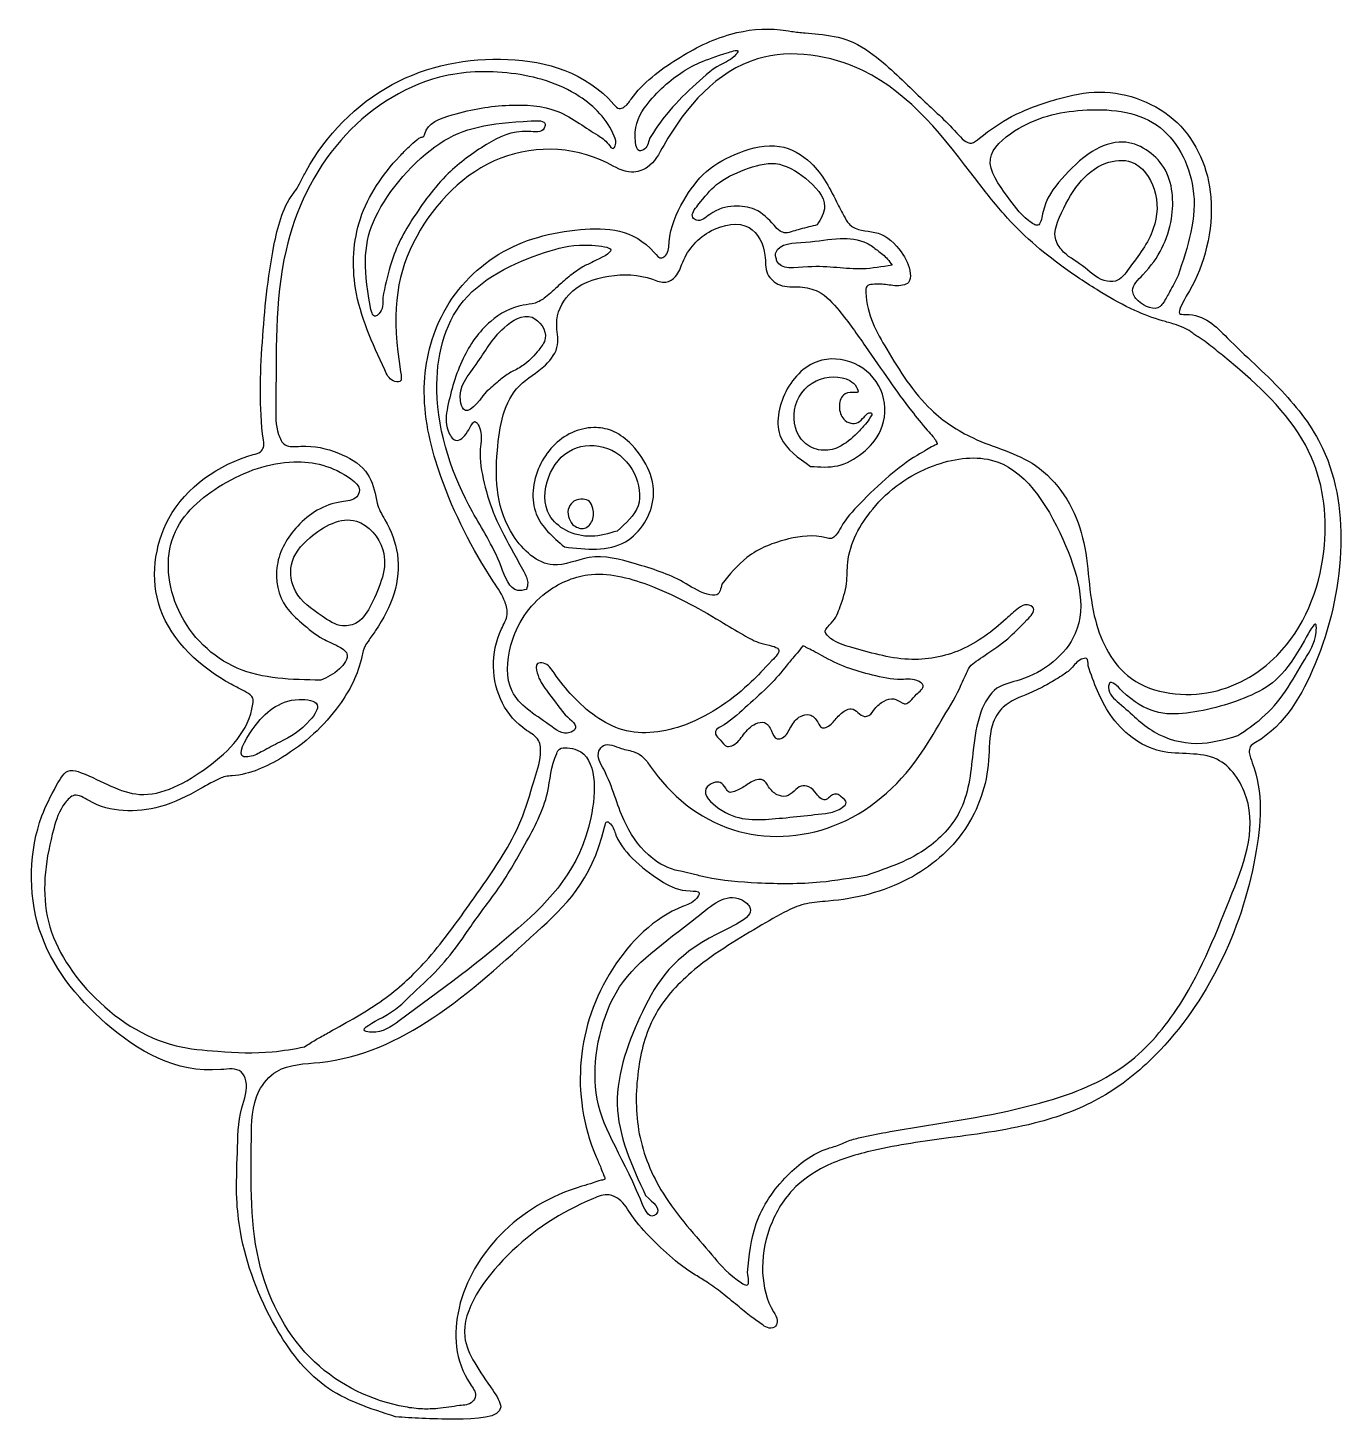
# Model space of a CAD drawing. Extents: x 0 to 210, y 75 to 297.
import ezdxf

# ---------------------------------------------------------------- set-up
doc = ezdxf.new("R2010")
doc.units = 0
doc.layers.add('Layer_1', color=7, linetype='CONTINUOUS')

msp = doc.modelspace()

# ---------------------------------------------------------------- linework, layer by layer
at = {"layer": 'Layer_1', "color": 7}
for points in [[(99.431055, 279.407058)], [(126.24455, 265.610149)], [(138.19502, 259.19473)], [(176.0765, 258.693263)], [(183.90843, 257.51537)], [(56.795397, 254.02979)], [(73.357465, 238.970161)], [(132.64625, 232.358382)], [(125.18226, 227.027852)], [(87.125733, 217.712486)], [(94.252307, 216.698813)], [(85.821583, 214.16293)], [(79.771641, 207.34154)], [(110.98785, 208.183488)], [(54.973497, 204.944213)], [(46.888022, 192.86872)], [(85.929822, 187.32761)], [(40.328798, 182.95015)], [(193.46011, 184.00541)], [(134.13105, 161.66433)], [(59.413418, 138.4164)], [(44.302688, 134.24743)], [(98.814672, 110.48067)], [(115.10427, 98.19572)], [(69.066392, 76.94309)], [(58.828995, 75.12298)]]:
    msp.add_lwpolyline(points, close=True, dxfattribs=at)
for points in [[(114.44748, 184.16566), (114.44734, 184.16566)], [(128.11068, 171.63354), (128.11068, 171.63385)]]:
    msp.add_lwpolyline(points, dxfattribs=at)
for points, knots in [([(58.828927, 75.12298), (54.818686, 76.414181), (46.838599, 78.983577), (38.393326, 90.404087), (34.365342, 101.054326), (33.279, 110.672662), (33.611533, 117.293544), (33.652413, 123.596219), (35.512606, 127.896953), (34.013755, 131.015425), (24.530802, 129.484233), (12.139465, 136.830149), (-0.154165, 151.969691), (0.362902, 167.805523), (4.156078, 175.151231), (6.243211, 178.905096), (11.437431, 177.11544), (18.230823, 172.548912), (29.517239, 178.69941), (35.612669, 184.92865), (36.189967, 190.202149), (34.544701, 191.225412), (28.605276, 194.062752), (18.910805, 202.731867), (20.988915, 220.739119), (30.904012, 227.605248), (37.203819, 229.185678), (37.884541, 230.129257), (36.981529, 236.184916), (37.410447, 246.817563), (38.670523, 260.035658), (40.793719, 268.466243), (43.064766, 271.388062), (43.722763, 272.622802), (47.183092, 279.423954), (57.218921, 289.787469), (76.691802, 293.598491), (89.56305, 289.923835), (94.452542, 284.038344), (95.706054, 284.55233), (97.922898, 288.003909), (103.650551, 292.329905), (111.760283, 296.463952), (118.328244, 297.184199), (122.250362, 296.511731), (124.283249, 296.290342), (127.400887, 296.045442), (131.786101, 295.350322), (137.353659, 291.376739), (142.808474, 285.745784), (147.193686, 281.920648), (150.515024, 278.084906), (153.533292, 280.618146), (157.540819, 283.373115), (164.254809, 285.791628), (173.399797, 287.801212), (185.096939, 283.312262), (190.891028, 269.50597), (187.765446, 258.026825), (184.631789, 253.340394), (183.856883, 251.263191), (188.003681, 251.546478), (192.721995, 246.357545), (200.50412, 239.618199), (208.927738, 228.787789), (210.926167, 212.639853), (206.931459, 196.069877), (200.888684, 185.425592), (195.331094, 182.339964), (195.219394, 180.989252), (197.612078, 175.629702), (196.687003, 163.299526), (191.370424, 147.240553), (182.363438, 134.113569), (172.059461, 125.770877), (160.572335, 121.442745), (148.087544, 119.820718), (136.496524, 118.231585), (127.857436, 115.727021), (121.751384, 111.535658), (118.202466, 105.344295), (117.034073, 98.359468), (118.266904, 93.287671), (119.969795, 90.777643), (119.722814, 89.458374), (118.477136, 89.145313), (117.214402, 90.019824), (115.511328, 91.182967), (113.402635, 92.979761), (111.08267, 94.873997), (108.877803, 96.540828), (106.272091, 98.065697), (103.189899, 100.208711), (99.855895, 103.485027), (96.781049, 106.720316), (95.166551, 109.725688), (92.70921, 110.927697), (85.841427, 108.19938), (77.062139, 102.675382), (67.075364, 89.008541), (72.94439, 81.66542), (77.248622, 74.92563), (66.445928, 74.601564), (61.565345, 74.935664), (58.828995, 75.12298)], [0, 0, 0, 0, 12.337684, 24.55109, 40.842996, 46.137391, 53.468619, 60.692296, 65.05392, 66.679706, 69.90977, 89.726889, 108.181133, 126.251865, 131.684929, 134.891143, 136.700899, 146.633821, 158.32885, 170.778662, 171.721594, 173.093992, 175.890312, 192.471686, 206.923974, 223.826393, 225.060348, 225.882392, 227.035775, 242.702325, 258.255659, 267.081051, 267.831013, 269.331136, 271.262493, 290.7671, 309.723725, 328.120441, 329.195417, 329.963819, 331.686901, 341.455286, 350.888389, 358.865677, 360.624671, 362.82511, 364.991928, 370.035002, 375.844559, 385.18558, 392.778809, 395.609202, 397.083098, 403.27157, 411.033912, 417.956725, 431.25664, 444.360611, 459.68328, 462.668756, 463.673637, 464.619464, 472.276058, 484.436198, 495.681859, 512.519719, 530.872393, 546.629441, 547.743726, 548.632899, 550.340796, 565.303093, 583.539497, 601.276593, 612.09245, 622.819187, 637.598662, 649.768169, 657.933374, 664.359837, 671.445476, 678.71434, 685.138984, 686.61619, 687.552389, 688.640263, 689.780077, 692.019556, 694.89629, 698.051387, 701.019711, 703.168894, 707.105473, 712.242538, 717.154335, 720.489652, 722.204547, 724.795438, 741.32544, 755.931224, 765.591269, 768.511768, 776.020464, 785.602633, 785.602633, 785.602633, 785.602633]), ([(44.302688, 134.24748), (44.607795, 134.453498), (45.427709, 135.007128), (46.926483, 135.872639), (51.0365, 138.172015), (57.17414, 141.535357), (64.540932, 148.430217), (70.219706, 156.41846), (75.483246, 163.794228), (79.141406, 170.354262), (80.69469, 176.050819), (82.111409, 180.14897), (82.011503, 183.526317), (78.655356, 185.346373), (75.490435, 188.984642), (74.043147, 195.079263), (75.02974, 199.957055), (76.950221, 203.150847), (76.274998, 205.965832), (71.656037, 212.690576), (66.076664, 223.544298), (62.452001, 238.351632), (65.247787, 251.802171), (74.737745, 262.121574), (87.825298, 265.531675), (97.429301, 264.943583), (101.159683, 260.00052), (102.53066, 261.124669), (102.493436, 264.62318), (104.500985, 269.307713), (108.286786, 274.533819), (113.794813, 277.431559), (120.014056, 279.022094), (126.330497, 275.446188), (128.643142, 270.60092), (130.407109, 267.221332), (131.101509, 265.947735), (132.767515, 264.5249), (136.394801, 264.894584), (139.670998, 261.646945), (141.196327, 258.7749), (141.118853, 256.374764), (139.40285, 255.730195), (137.446097, 256.079366), (135.642012, 256.231033), (133.964541, 255.951529), (134.020556, 251.476417), (137.610501, 245.151815), (143.036994, 236.497401), (151.761015, 230.636297), (162.519068, 228.201459), (169.893241, 216.392188), (169.307675, 203.99359), (175.022341, 191.555111), (188.905375, 189.311983), (202.320344, 196.945857), (208.490685, 212.267115), (206.561904, 230.132779), (197.508372, 239.405071), (191.237746, 244.597117), (189.181747, 246.256885), (187.816291, 247.307047), (186.914505, 247.838896), (186.276544, 248.266174), (185.63106, 248.812435), (184.619943, 249.294151), (183.191625, 249.807073), (180.521609, 250.526829), (176.546982, 251.982562), (171.277683, 254.968097), (165.793015, 258.577413), (160.512187, 262.710448), (155.879033, 267.366068), (148.017743, 277.493391), (137.759646, 291.288292), (114.478754, 294.962182), (104.098945, 283.302321), (99.88132, 274.828471), (95.968743, 273.563729), (88.611403, 278.346192), (73.334173, 278.426883), (59.18416, 262.076763), (58.200979, 250.602828), (59.963829, 240.317492), (57.884212, 240.730486), (55.463333, 246.083083), (51.613407, 254.284055), (52.252036, 267.183073), (57.217512, 274.296809), (60.872784, 278.010737), (62.015389, 279.014621), (62.759539, 279.629879), (63.234738, 279.664985), (63.467327, 279.877388), (63.777905, 281.871601), (69.61441, 283.908808), (76.286891, 285.00012), (83.772238, 284.6568), (88.074087, 281.952683), (90.891964, 280.083146), (92.533577, 279.084367), (93.547169, 277.540905), (94.217267, 278.637004), (93.093333, 282.08287), (87.760629, 287.484493), (77.392299, 290.451266), (63.213702, 289.931806), (48.456743, 279.996945), (39.160302, 260.131236), (39.892571, 243.330493), (39.631089, 233.03276), (41.079131, 229.943715), (45.108236, 230.535846), (49.424957, 229.533816), (54.346976, 226.848787), (55.557629, 223.276966), (55.860049, 221.004464), (56.389662, 219.760515), (57.929273, 217.280461), (59.637051, 212.928698), (58.986361, 206.484756), (56.544551, 202.015834), (54.523301, 199.201275), (53.662904, 197.810314), (53.029299, 194.10103), (49.55613, 187.442616), (42.174969, 180.764583), (35.244996, 177.654576), (31.366329, 177.493773), (29.678955, 176.636819), (26.375074, 174.773526), (21.722236, 172.34646), (15.293557, 171.671308), (10.880788, 172.769831), (7.614752, 175.025536), (5.224107, 172.536803), (3.237927, 166.231585), (1.482447, 154.682678), (9.774922, 141.562249), (20.598639, 134.375498), (31.102547, 133.44573), (38.011504, 133.108906), (42.586603, 133.936868), (44.302688, 134.24743)], [0, 0, 0, 0, 1.104233, 2.9674, 5.188112, 15.241379, 23.846411, 35.181158, 44.576344, 51.04784, 57.595582, 62.098615, 64.317155, 66.794779, 72.640386, 78.585556, 84.803076, 87.274335, 89.253896, 93.008478, 111.799097, 125.551986, 137.913727, 151.476691, 165.108561, 177.447044, 178.965452, 179.730711, 181.957777, 188.923326, 194.834606, 200.864324, 207.358611, 213.049987, 220.972021, 223.027166, 224.555786, 225.265425, 229.476631, 234.23668, 237.976086, 239.408118, 240.465128, 242.910276, 245.271503, 246.26024, 247.225351, 256.908854, 268.93323, 276.979584, 287.897551, 300.870359, 314.31682, 325.268228, 338.244521, 350.948174, 369.181233, 384.291455, 402.422059, 405.960419, 408.806467, 410.346255, 411.118763, 411.945078, 412.647931, 413.645261, 415.277201, 417.203006, 421.936392, 427.927564, 435.320843, 441.626382, 448.016231, 454.940542, 480.247712, 497.176278, 517.594473, 521.982471, 524.589005, 528.782881, 546.858179, 565.168818, 585.950746, 587.502326, 588.573032, 590.767249, 604.600658, 615.782999, 627.528717, 629.703545, 631.364709, 632.169472, 632.469704, 632.752206, 633.03213, 638.364026, 647.59339, 655.417308, 659.387642, 662.876573, 665.112871, 666.119396, 666.653675, 668.153479, 676.648023, 688.134008, 699.60375, 718.333343, 737.956983, 762.921742, 767.454969, 769.410883, 771.92838, 778.073416, 783.266389, 787.639802, 788.727059, 790.151719, 791.639826, 797.507439, 803.766546, 810.385088, 812.514403, 814.225234, 815.193455, 823.730497, 836.050703, 844.624372, 845.698136, 847.593565, 850.171066, 857.163062, 863.162877, 868.867341, 871.306377, 873.239763, 877.753079, 891.757759, 905.963682, 921.928654, 928.671314, 937.365249, 942.583664, 942.583664, 942.583664, 942.583664]), ([(99.431055, 279.407058), (100.289333, 280.736342), (102.251531, 283.775355), (106.200731, 287.542995), (109.945031, 291.074002), (112.668815, 292.033384), (113.93939, 293.782794), (108.316964, 292.008139), (104.871694, 290.65269), (98.466285, 285.045767), (96.752808, 280.702321), (97.470174, 277.263804), (99.03803, 277.752368), (99.261444, 278.692973), (99.431055, 279.407058)], [0, 0, 0, 0, 4.721701, 10.794771, 16.501876, 19.45542, 20.05537, 21.60559, 29.906245, 38.000504, 43.587546, 45.114471, 45.754835, 47.773534, 47.773534, 47.773534, 47.773534]), ([(183.90843, 257.51537), (185.450255, 262.133314), (188.260487, 270.55028), (181.472375, 283.53458), (168.511838, 284.559139), (159.443005, 282.427206), (152.132095, 276.217187), (156.6542, 270.240708), (158.692475, 267.222847), (161.849866, 264.955429), (162.473616, 269.504885), (165.149944, 272.978262), (169.537046, 277.414375), (175.935626, 279.929208), (182.976684, 275.181765), (183.475052, 265.669173), (180.460003, 259.523527), (176.072558, 255.516557), (177.706859, 252.849274), (180.530532, 251.69166), (181.830785, 253.581543), (182.737857, 255.218997), (183.47907, 256.673073), (183.90843, 257.51537)], [0, 0, 0, 0, 14.187383, 25.858847, 37.923543, 49.256778, 55.143622, 61.74457, 66.909578, 68.540629, 70.507052, 76.877117, 83.421575, 88.564855, 96.229726, 104.530916, 114.563414, 117.596047, 119.432675, 123.083561, 123.931162, 125.981871, 128.805287, 128.805287, 128.805287, 128.805287]), ([(56.795397, 254.02979), (57.149285, 255.70948), (57.780223, 258.70416), (59.315629, 262.900801), (62.348176, 267.929478), (66.518938, 273.71633), (73.16263, 278.562024), (78.086595, 281.03954), (82.444531, 280.277605), (82.999999, 282.367399), (74.20791, 281.977387), (65.837625, 280.505686), (53.947505, 266.918776), (53.573612, 258.733103), (55.196116, 250.619549), (56.869199, 251.86592), (56.828322, 253.064429), (56.795397, 254.02979)], [0, 0, 0, 0, 5.146787, 9.176086, 13.327474, 22.730298, 30.409921, 37.432898, 40.006864, 40.613355, 42.932074, 57.981609, 73.618852, 87.761595, 89.637104, 90.291786, 93.00253, 93.00253, 93.00253, 93.00253]), ([(176.0765, 258.693263), (177.612616, 260.693933), (180.457484, 264.399149), (180.928234, 271.217376), (177.278792, 276.329181), (171.691375, 275.772318), (167.581994, 272.163147), (165.344974, 267.890255), (163.828181, 264.030679), (165.459362, 260.918629), (168.758137, 259.307855), (171.156548, 256.711067), (174.436406, 256.373017), (175.443279, 257.797443), (176.0765, 258.693263)], [0, 0, 0, 0, 7.424789, 13.750619, 19.37463, 23.51355, 28.911745, 35.093903, 38.223244, 40.564382, 44.804591, 49.023251, 50.794634, 53.796562, 53.796562, 53.796562, 53.796562]), ([(126.24455, 265.610149), (126.813328, 266.595352), (128.367966, 269.288202), (124.40986, 273.336236), (119.797479, 276.10509), (114.563963, 274.591164), (109.99328, 272.392978), (107.916046, 269.656665), (105.814306, 267.123083), (107.448795, 265.882589), (109.600029, 267.990477), (112.642714, 268.861124), (116.64143, 268.338671), (118.803255, 266.262598), (120.114142, 264.628364), (121.274786, 264.226392), (122.359454, 264.609391), (123.579546, 264.961109), (124.880773, 265.303204), (125.797558, 265.509545), (126.24455, 265.610149)], [0, 0, 0, 0, 3.155672, 8.625382, 13.92878, 18.938658, 24.058434, 28.476169, 30.614164, 31.340748, 33.674944, 37.773278, 41.15178, 45.093299, 46.430484, 47.35688, 48.553207, 49.756939, 51.20227, 52.577449, 52.577449, 52.577449, 52.577449]), ([(110.98785, 208.183488), (112.22546, 209.729185), (114.998543, 213.192593), (121.212489, 215.614573), (125.896146, 216.165601), (128.55801, 215.375822), (129.455269, 216.182375), (130.478867, 218.308784), (133.396367, 221.536619), (137.473754, 225.350941), (141.029177, 228.214804), (143.667606, 229.559385), (144.519509, 230.258144), (145.516199, 230.536572), (145.170422, 231.243381), (144.648375, 231.885821), (143.225108, 233.486562), (140.880875, 236.382432), (137.598256, 240.872425), (133.894538, 246.343182), (130.393447, 251.261977), (127.035119, 255.064018), (123.425238, 255.884907), (120.400014, 255.529936), (117.799358, 257.769346), (118.199438, 261.476552), (115.700571, 266.554339), (108.533243, 265.16576), (105.040202, 261.114357), (104.011873, 257.418379), (101.922059, 256.116868), (98.347568, 257.6984), (92.946249, 257.906662), (86.431848, 255.608661), (84.102105, 250.385958), (85.274773, 246.24819), (82.613704, 242.545187), (76.510927, 239.400034), (74.514035, 228.322087), (75.121654, 217.401514), (83.263745, 209.855061), (90.308245, 213.363944), (97.439299, 211.448711), (103.923798, 209.36951), (107.530202, 206.776258), (110.529172, 206.161203), (110.826392, 207.471629), (110.98785, 208.183488)], [0, 0, 0, 0, 5.862282, 13.135475, 19.173719, 20.025186, 20.907121, 22.427788, 27.214945, 33.67916, 39.239164, 40.968549, 42.287489, 42.910707, 43.298073, 44.250712, 45.587193, 49.593896, 55.520768, 62.233443, 69.359016, 73.87636, 76.819986, 80.102635, 82.724948, 85.734549, 90.853707, 96.870674, 103.688286, 106.259546, 108.075373, 110.210574, 117.228029, 124.296552, 129.332575, 132.69711, 136.467248, 141.772534, 152.733566, 166.574825, 174.453298, 180.307343, 187.784257, 195.98043, 200.255578, 201.807326, 203.652779, 203.652779, 203.652779, 203.652779]), ([(79.771641, 207.34154), (79.870289, 207.711851), (80.132967, 208.69791), (79.078881, 210.714323), (77.212877, 214.097498), (74.649176, 218.695616), (72.930608, 224.262443), (72.041394, 229.220086), (72.846281, 232.417295), (71.389753, 234.819065), (70.412304, 232.23224), (68.483951, 230.500617), (66.623475, 233.386143), (67.346674, 237.91754), (69.141052, 244.199405), (73.262724, 250.215911), (77.911798, 252.793813), (81.174504, 252.973018), (83.111083, 254.170985), (84.801959, 255.864776), (86.728238, 257.530106), (88.650436, 258.891803), (90.694968, 259.850477), (94.867762, 261.857787), (88.130045, 262.743566), (81.296177, 261.071627), (67.763732, 255.32051), (63.779088, 237.179068), (69.226971, 222.031006), (75.097938, 213.449085), (77.169127, 206.825714), (79.284031, 207.244894), (79.771641, 207.34154)], [0, 0, 0, 0, 1.120326, 2.983186, 6.413679, 12.987172, 18.541134, 23.97073, 27.63293, 28.566677, 30.615632, 32.965053, 34.886291, 38.699398, 46.829222, 54.239065, 60.044078, 61.965415, 63.872186, 66.684938, 69.14621, 71.574807, 73.475806, 76.808766, 79.899648, 86.647065, 102.621307, 117.582746, 137.800239, 147.645437, 152.313506, 153.712268, 153.712268, 153.712268, 153.712268]), ([(138.19502, 259.19473), (137.970608, 259.527876), (137.348056, 260.452072), (135.899724, 261.541307), (133.625561, 263.255679), (129.330396, 263.673932), (125.029708, 262.677344), (120.037968, 262.75829), (119.537858, 260.86181), (119.653053, 260.417717), (120.058243, 258.326101), (126.838723, 259.487528), (132.044088, 258.147458), (136.599611, 258.923092), (138.19502, 259.19473)], [0, 0, 0, 0, 1.198918, 3.32598, 5.373914, 9.691656, 15.279021, 20.31082, 20.542848, 21.021884, 21.663766, 26.68354, 35.461719, 40.19288, 40.19288, 40.19288, 40.19288]), ([(73.357465, 238.970161), (74.007606, 239.52587), (75.15428, 240.505992), (76.560588, 241.691978), (78.053843, 242.461025), (79.900418, 243.463908), (81.489395, 245.322323), (83.546247, 247.903868), (80.604464, 252.327086), (74.860422, 248.676824), (72.309856, 243.631832), (68.499707, 239.389131), (70.046023, 234.705936), (71.920756, 237.120076), (73.357465, 238.970161)], [0, 0, 0, 0, 2.570253, 4.533239, 5.478315, 7.608367, 10.747168, 12.882612, 16.853356, 21.6446, 28.993143, 35.353142, 36.75515, 41.3537, 41.3537, 41.3537, 41.3537]), ([(125.18226, 227.027852), (123.222922, 228.375831), (119.082801, 231.224137), (120.507141, 239.524408), (126.092837, 244.918735), (133.235436, 243.758906), (137.397145, 238.889676), (137.058564, 232.838241), (133.672793, 229.012901), (129.620113, 226.714175), (126.659479, 226.923439), (125.18226, 227.027852)], [0, 0, 0, 0, 6.613362, 13.974168, 21.62956, 27.582489, 33.490151, 39.293849, 43.986773, 48.357024, 52.709016, 52.709016, 52.709016, 52.709016]), ([(132.64625, 232.358382), (133.106805, 232.847267), (133.899795, 233.689036), (134.587486, 234.559606), (135.120276, 235.540334), (134.516732, 235.644577), (134.10667, 235.356553), (133.575512, 234.738973), (132.843929, 233.938457), (131.503062, 233.808042), (130.154746, 234.659059), (129.558813, 236.460223), (130.129366, 238.566936), (131.546331, 238.98692), (132.994999, 238.686389), (132.3986, 240.064016), (130.598268, 241.560612), (125.414889, 241.46544), (121.765207, 236.390303), (123.108723, 230.995388), (126.761847, 229.302234), (130.077286, 229.968422), (131.71402, 231.491109), (132.64625, 232.358382)], [0, 0, 0, 0, 1.940031, 3.340368, 3.953851, 4.290127, 4.777469, 5.426969, 6.749604, 7.881796, 9.151341, 11.231977, 13.213768, 14.815326, 15.599892, 16.420283, 17.931327, 23.278511, 29.11011, 34.460269, 37.45733, 40.297429, 44.055568, 44.055568, 44.055568, 44.055568]), ([(85.821583, 214.16293), (83.996033, 215.740583), (80.135265, 219.077085), (81.057165, 227.413253), (85.642015, 232.296283), (90.282302, 233.445833), (93.648679, 232.904277), (97.949939, 229.728333), (101.87124, 222.516562), (95.832245, 213.011632), (89.323146, 213.760225), (85.821583, 214.16293)], [0, 0, 0, 0, 6.875767, 14.541227, 22.011556, 25.593127, 28.496066, 31.910126, 41.420818, 49.841049, 59.644408, 59.644408, 59.644408, 59.644408]), ([(94.252307, 216.698813), (95.662344, 217.917173), (98.454379, 220.329665), (97.411938, 226.400962), (93.175914, 230.61714), (86.625316, 230.47274), (82.656606, 225.52753), (82.378326, 219.603037), (86.131156, 216.410571), (90.186343, 215.499565), (92.901141, 216.300289), (94.252307, 216.698813)], [0, 0, 0, 0, 5.236237, 10.368346, 16.289312, 21.890887, 27.69626, 33.824771, 37.368342, 41.579049, 45.751266, 45.751266, 45.751266, 45.751266]), ([(46.888022, 192.86872), (47.895614, 193.307746), (49.697076, 194.092675), (51.842822, 197.050151), (49.298626, 198.546046), (46.710642, 199.548186), (44.002885, 201.853876), (40.333189, 205.059742), (39.058453, 211.494174), (43.000741, 218.135649), (48.109298, 221.421081), (52.485944, 221.527808), (53.421369, 223.639278), (49.546426, 226.95771), (41.797841, 228.735415), (31.084878, 224.958692), (21.473201, 216.568119), (22.95349, 202.875515), (33.113822, 193.091649), (42.253688, 192.943725), (46.888022, 192.86872)], [0, 0, 0, 0, 3.462843, 6.191175, 8.110218, 10.783925, 15.005461, 18.455494, 25.319603, 32.412903, 40.408258, 42.976347, 44.113243, 46.375715, 55.906918, 67.853818, 79.125333, 91.164155, 104.277951, 117.766636, 117.766636, 117.766636, 117.766636]), ([(134.13105, 161.66433), (137.602948, 162.856518), (143.622365, 164.923478), (150.341154, 172.424272), (150.970225, 180.650488), (151.882571, 187.229819), (154.421917, 192.007609), (161.274338, 193.157569), (170.632494, 200.640393), (166.037262, 216.287695), (157.374344, 229.728825), (143.479964, 227.554851), (135.12134, 221.456613), (130.846343, 213.726767), (131.123266, 208.140135), (130.016535, 204.81718), (129.051894, 202.323594), (127.029997, 200.685203), (129.026616, 198.849487), (133.364613, 197.659357), (140.472813, 195.477461), (149.547641, 197.110919), (155.003813, 201.267081), (158.025184, 204.161858), (159.63371, 205.207892), (161.427991, 204.17422), (158.942283, 201.675409), (156.839462, 199.445405), (153.817865, 197.324182), (151.730627, 195.979483), (150.685812, 195.180542), (149.897323, 193.64156), (148.689055, 190.620178), (145.867213, 186.165301), (140.896869, 177.397461), (130.068916, 167.91988), (111.889459, 167.011099), (102.208044, 174.900346), (98.594006, 180.56788), (96.886581, 181.571783), (94.754046, 181.801752), (92.444955, 183.088292), (90.757232, 180.974538), (93.409249, 176.660905), (94.614284, 170.982891), (98.516878, 165.056046), (102.279503, 162.709603), (104.865036, 162.226857), (106.479236, 161.836882), (110.429873, 160.832308), (117.259004, 160.32213), (125.915042, 160.202571), (131.669681, 161.226413), (134.13105, 161.66433)], [0, 0, 0, 0, 10.885776, 18.873259, 28.50171, 34.659968, 39.237903, 43.175127, 54.683893, 69.889575, 86.968471, 96.246507, 108.17271, 117.578177, 120.952295, 124.77831, 127.765563, 129.476146, 130.833233, 134.350476, 143.760306, 152.286433, 161.030881, 163.63732, 165.188777, 166.287969, 168.420132, 172.713329, 177.201237, 178.906258, 180.265079, 181.039159, 184.043171, 190.047007, 196.764554, 214.378816, 230.488297, 247.086821, 248.889326, 250.496664, 252.757864, 255.616613, 256.738312, 259.768935, 268.600676, 275.275288, 280.213018, 281.359837, 283.150385, 285.197164, 293.578058, 303.59301, 311.07812, 311.07812, 311.07812, 311.07812]), ([(87.125733, 217.712486), (86.862556, 218.137258), (86.33736, 218.984932), (86.387047, 220.496541), (87.367121, 221.631167), (88.679296, 221.917046), (89.999824, 221.503741), (90.537636, 219.98932), (90.549676, 218.210281), (88.817465, 216.668995), (87.703435, 217.356149), (87.125733, 217.712486)], [0, 0, 0, 0, 1.479989, 2.953458, 4.171736, 5.705074, 6.743487, 7.995284, 10.153621, 11.855594, 13.688863, 13.688863, 13.688863, 13.688863]), ([(54.973497, 204.944213), (56.331628, 207.865803), (58.644157, 212.840478), (52.375864, 220.229671), (45.465598, 216.465095), (41.587297, 211.851243), (42.541152, 206.176323), (46.477378, 203.561821), (49.873089, 201.15836), (53.357999, 201.976737), (54.36716, 203.830444), (54.973497, 204.944213)], [0, 0, 0, 0, 8.920888, 15.189849, 23.082665, 28.331418, 32.580336, 38.409785, 42.045208, 44.456944, 48.087132, 48.087132, 48.087132, 48.087132]), ([(85.929822, 187.32761), (84.905084, 188.67096), (83.236912, 190.8578), (81.544354, 193.201365), (81.143133, 195.665974), (83.123968, 195.668521), (84.637934, 193.224394), (88.022598, 189.030216), (94.950537, 183.551927), (106.315606, 185.114404), (114.366551, 190.99625), (118.008954, 194.968799), (120.722683, 197.739888), (118.699891, 198.462438), (116.839228, 198.725129), (114.058323, 200.287805), (108.324838, 203.793935), (100.462194, 208.135041), (90.284485, 210.745031), (81.582708, 206.868492), (76.770774, 199.766479), (76.311583, 190.108438), (82.059626, 186.869442), (85.804091, 183.873312), (88.301085, 185.342371), (86.944848, 186.477822), (85.929822, 187.32761)], [0, 0, 0, 0, 4.951817, 8.061069, 9.545461, 10.4923, 12.79983, 17.56915, 27.197763, 37.228129, 49.80318, 54.535165, 56.62378, 57.786518, 59.654696, 62.709782, 66.964788, 80.041488, 89.69376, 96.999398, 107.046458, 114.438211, 122.437195, 125.954576, 126.900076, 129.712731, 129.712731, 129.712731, 129.712731]), ([(193.46009, 184.00541), (194.789622, 184.893293), (197.706616, 186.84131), (201.297444, 191.027029), (203.90377, 195.975836), (205.97258, 198.941892), (206.068396, 202.871657), (201.597544, 194.182848), (197.129303, 190.415471), (184.72692, 186.869646), (178.118399, 187.56717), (173.049652, 193.13701), (172.558313, 190.758234), (175.832136, 188.230571), (179.566716, 184.145533), (186.846435, 182.092811), (191.298476, 183.38029), (193.46011, 184.00541)], [0, 0, 0, 0, 4.776424, 10.47948, 16.404303, 21.104325, 22.310016, 25.436901, 37.601347, 48.366881, 59.222842, 61.597619, 62.256873, 65.312352, 72.504396, 79.583584, 86.264757, 86.264757, 86.264757, 86.264757]), ([(114.44734, 184.16566), (115.002335, 184.837884), (115.861387, 185.878391), (118.017287, 186.348933), (118.961274, 184.898233), (119.475362, 183.26362), (121.237652, 183.731493), (121.959116, 185.465103), (123.163677, 187.100254), (125.205138, 187.577816), (126.255892, 186.403369), (126.842722, 185.045002), (128.291564, 185.507223), (129.2517, 186.729875), (130.368638, 187.92988), (131.791733, 188.457587), (132.751674, 187.685945), (133.593298, 186.925473), (134.802869, 187.2263), (135.490608, 188.492434), (136.733658, 189.554031), (138.490685, 190.112295), (139.497879, 189.364687), (140.447987, 188.958314), (141.317639, 189.689909), (142.01126, 190.619654), (143.639419, 191.817096), (141.875041, 193.198955), (139.047771, 192.739917), (135.146922, 193.611435), (130.870795, 194.784064), (127.79284, 196.268295), (125.684366, 197.514299), (124.719095, 197.921237), (123.937728, 198.491901), (123.337201, 197.463986), (122.347865, 196.520013), (120.682908, 194.26905), (118.17844, 191.500566), (114.591311, 188.403532), (112.133848, 186.029839), (109.952054, 184.997863), (109.949913, 183.958134), (110.90465, 183.335114), (111.583403, 182.015164), (113.356777, 182.608269), (113.995913, 183.520877), (114.44748, 184.16566)], [0, 0, 0, 0, 2.588279, 4.006286, 5.739126, 7.295476, 8.183236, 10.34299, 12.657862, 14.098594, 15.884645, 17.023512, 17.805846, 19.78379, 21.744607, 22.704391, 23.935291, 25.141182, 25.885087, 27.30316, 29.221707, 30.809272, 32.272421, 32.834132, 33.707074, 35.194955, 36.94636, 37.835534, 40.718774, 45.359235, 49.672136, 53.998451, 55.64502, 56.86212, 57.387505, 58.054414, 59.682577, 61.922136, 66.195143, 71.01222, 75.914828, 76.927587, 77.481576, 78.657089, 80.183684, 81.160115, 83.510851, 83.510851, 83.510851, 83.510851]), ([(169.52311, 195.1572), (169.540041, 195.67176), (169.568949, 196.550344), (167.849396, 196.09794), (167.012135, 194.713767), (165.082723, 193.374817), (162.845622, 192.057989), (159.712357, 190.45869), (155.990127, 189.264326), (153.571507, 184.994123), (154.00988, 177.979492), (150.638873, 168.262171), (140.808583, 159.987953), (131.265146, 157.634763), (124.559858, 157.345629), (120.79956, 155.784195), (114.652637, 152.082932), (106.734446, 147.427043), (99.555098, 139.479182), (97.200974, 130.12934), (97.156671, 120.176862), (101.365745, 109.921591), (108.298818, 102.431486), (111.81989, 98.082523), (115.546919, 95.520353), (115.255612, 97.28101), (115.10427, 98.19572)], [0, 0, 0, 0, 1.192483, 2.036103, 4.183776, 6.127491, 8.928265, 12.003512, 16.741472, 20.085045, 25.810055, 37.466148, 49.463084, 62.765515, 66.218349, 69.461856, 74.816113, 87.785409, 96.932316, 105.994313, 116.043448, 126.277965, 138.817182, 144.515228, 146.35659, 148.347627, 148.347627, 148.347627, 148.347627]), ([(115.10427, 98.19572), (115.365121, 100.866909), (115.92613, 106.61182), (120.811624, 113.662051), (125.760769, 117.43898), (128.979895, 118.305366), (129.991779, 118.682164), (131.316675, 119.346082), (133.76195, 119.90237), (137.56905, 120.681118), (147.607323, 122.349087), (160.647121, 124.259997), (175.506569, 130.089652), (185.785549, 141.872362), (191.644469, 156.544763), (197.597165, 171.330962), (190.357248, 182.05038), (180.438985, 180.115535), (172.520807, 186.599155), (170.468971, 192.456885), (169.52311, 195.1572)], [0, 0, 0, 0, 7.939162, 17.074707, 24.887956, 25.897399, 27.057854, 28.12237, 30.330441, 34.526101, 39.809548, 60.829277, 74.132042, 86.603499, 106.172651, 122.672654, 130.339093, 139.419069, 149.410098, 157.954717, 157.954717, 157.954717, 157.954717]), ([(40.328798, 182.95015), (42.000178, 183.807172), (44.408889, 185.042269), (47.309632, 189.42968), (42.576277, 190.149541), (38.927986, 188.421644), (36.282947, 185.806318), (33.126009, 180.431264), (36.052489, 180.650396), (37.824654, 181.63445), (39.421007, 182.473188), (40.328798, 182.95015)], [0, 0, 0, 0, 6.042946, 8.708795, 11.715202, 16.145455, 20.910014, 25.433062, 26.308557, 28.627165, 31.683988, 31.683988, 31.683988, 31.683988]), ([(59.413418, 138.4164), (65.976357, 143.214323), (78.275385, 152.20569), (90.77051, 165.196441), (91.06955, 181.12523), (86.459257, 182.079245), (85.058615, 182.083798), (83.652082, 179.371681), (83.523135, 173.926372), (79.573731, 166.634393), (76.11399, 160.54746), (72.937822, 156.399824), (71.029281, 153.741748), (68.752463, 150.384012), (65.722134, 146.550778), (61.025492, 142.283523), (58.409422, 139.626673), (52.671519, 136.930682), (56.556271, 136.278976), (58.133536, 137.458924), (59.413418, 138.4164)], [0, 0, 0, 0, 24.122935, 45.206673, 56.269363, 57.919779, 59.137617, 59.975954, 66.444967, 75.460933, 84.151972, 87.569801, 91.100815, 93.981178, 99.700249, 106.025315, 111.560633, 115.101866, 116.208122, 120.969242, 120.969242, 120.969242, 120.969242]), ([(128.11068, 171.63385), (128.850474, 171.815141), (129.882506, 172.068047), (131.216424, 173.39011), (130.151739, 174.136383), (129.528416, 174.683444), (128.75319, 174.649797), (128.194873, 174.180564), (127.587805, 173.627293), (126.688319, 173.919351), (126.055253, 174.873208), (125.11035, 175.852664), (123.536617, 176.123811), (122.519439, 175.083691), (121.361814, 174.078355), (119.606486, 174.494512), (118.504287, 175.602503), (117.79787, 177.036622), (116.151608, 176.981622), (114.776862, 175.954225), (113.448264, 175.192896), (112.078127, 174.776595), (111.553832, 175.754586), (110.883885, 176.646268), (109.486799, 176.536554), (107.461629, 175.040913), (112.19158, 170.288979), (119.113141, 170.581972), (125.060705, 171.277081), (128.11068, 171.63354)], [0, 0, 0, 0, 2.369996, 3.306209, 4.535741, 5.283847, 5.853388, 6.654066, 7.46964, 8.08743, 9.189096, 10.850442, 12.076922, 13.456713, 14.971906, 16.413524, 18.292036, 19.698391, 20.661945, 22.730586, 24.696821, 25.565933, 26.382593, 27.630304, 28.701633, 30.241053, 33.994707, 42.677016, 51.815928, 51.815928, 51.815928, 51.815928]), ([(69.066392, 76.94309), (69.834675, 76.979044), (71.010708, 77.034079), (71.943529, 78.843607), (68.327806, 83.320193), (67.792422, 93.259334), (75.178906, 105.4823), (84.175436, 110.823365), (90.313111, 112.431529), (91.340476, 112.919546), (92.455151, 113.01199), (91.978976, 113.981909), (91.647699, 115.04947), (88.886644, 120.952184), (87.25744, 132.200985), (92.295052, 147.063445), (100.89207, 155.603514), (106.563731, 157.289618), (107.756146, 159.17233), (104.389521, 159.084838), (101.451763, 160.50651), (97.176081, 163.645782), (94.212354, 167.066427), (93.664565, 169.51499), (92.509191, 170.509584), (90.286208, 160.712194), (81.547262, 152.79335), (65.871502, 138.307953), (51.242107, 131.463664), (40.315823, 131.541192), (35.842367, 126.316013), (35.815538, 115.035813), (35.322034, 99.818908), (44.333201, 82.832792), (55.957892, 77.219868), (63.046478, 76.31542), (65.965725, 76.417098), (67.918447, 76.748355), (69.066392, 76.94309)], [0, 0, 0, 0, 2.121917, 3.248084, 5.294208, 17.557488, 30.936827, 46.146507, 48.017287, 49.39807, 49.990126, 50.524406, 51.889517, 53.795052, 69.473264, 84.839741, 99.853459, 102.401317, 103.385753, 104.826726, 109.308873, 114.879145, 120.150712, 122.16273, 122.755805, 123.741364, 143.747538, 165.242177, 184.614876, 191.682536, 195.93168, 203.650051, 224.311145, 241.645899, 257.82175, 260.610978, 263.058015, 266.548503, 266.548503, 266.548503, 266.548503]), ([(98.814672, 110.48067), (96.599994, 115.262873), (92.167373, 124.834329), (98.412337, 141.377477), (104.268871, 150.261129), (117.278354, 155.405873), (112.232945, 159.456234), (103.700621, 151.881092), (92.672155, 145.316273), (88.933008, 124.522156), (95.271372, 117.133077), (99.261809, 106.615749), (101.455666, 108.160231), (100.056357, 109.389696), (98.814672, 110.48067)], [0, 0, 0, 0, 15.290482, 30.603505, 47.803147, 54.634349, 56.379738, 64.023177, 81.660345, 97.960929, 116.408919, 119.817794, 120.250422, 123.658473, 123.658473, 123.658473, 123.658473])]:
    msp.add_open_spline(points, degree=3, knots=knots, dxfattribs=at)

doc.saveas('drawing.dxf')
